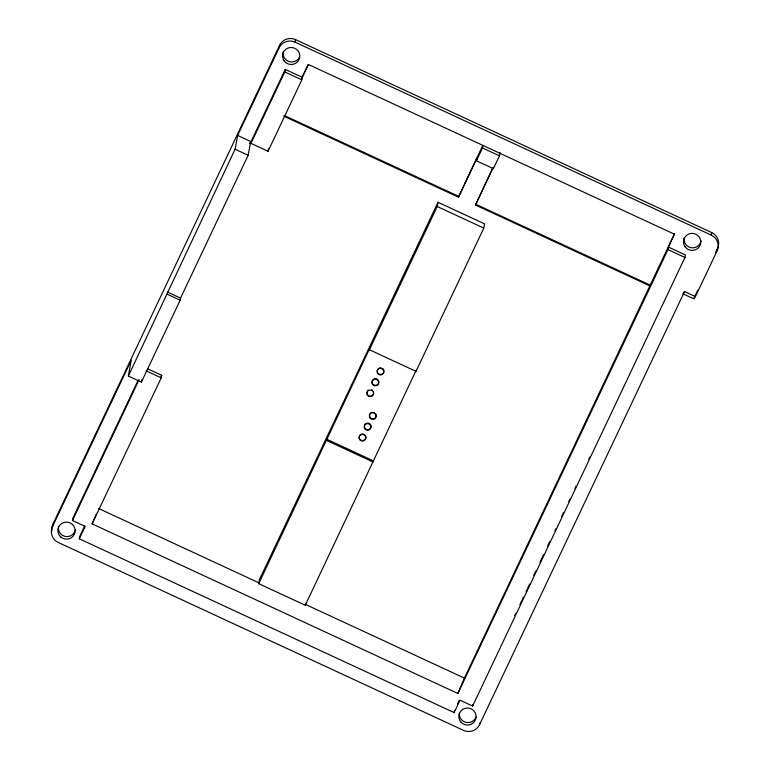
<?xml version="1.0" encoding="UTF-8"?>
<svg xmlns="http://www.w3.org/2000/svg" width="770" height="770" viewBox="0 0 770 770"><rect width="100%" height="100%" fill="white"/><g stroke="black" fill="none" stroke-linecap="round" stroke-linejoin="round"><path stroke-width="1.16" d="M695.425 296.604L684.54 291.561L479.517 724.734A12.012 11.819 10.5 0 1 463.569 730.384L58.27 542.465A12.012 11.819 10.5 0 1 52.447 526.728L52.918 524.197L279.597 45.266A12.012 11.819 10.5 0 1 295.545 39.616L711.73 232.578A12.012 11.819 10.5 0 1 717.553 248.315L717.082 250.847L695.425 296.604L693.674 298.779L682.788 293.726M96.317 514.004L92.111 523.879L457.881 693.472L464.425 678.11L674.664 233.397L668.437 247.074L685.416 254.937L684.953 257.478L472.636 706.051L460.008 700.19L454.136 712.596L79.31 538.808L85.181 526.41L72.467 520.52L72.938 517.979L138.128 380.255M79.31 538.808L79.782 536.276L84.671 525.939M279.597 45.266L279.135 47.798L237.641 135.453L250.702 141.516L248.152 155.28L180.546 298.106L180.161 300.213L141.401 382.103L128.34 376.049L131.275 360.168L52.447 526.728M141.401 382.103L141.815 379.831M128.34 376.049L235.091 149.226L237.641 135.453M92.111 523.879L161.228 377.849L161.7 375.317L147.551 368.753M250.982 143.355L251.453 140.823L285.256 69.406L302.321 77.318L301.85 79.849L268.047 151.267L250.982 143.355L284.784 71.937L285.256 69.406M268.047 151.267L268.518 148.735M279.135 47.798A12.012 11.819 10.5 0 1 295.074 42.148L295.545 39.616M258.71 583.67L259.49 579.444L438.005 202.279L484.58 223.877L483.801 228.103L416.002 371.352L369.417 349.753L369.639 348.579L258.71 583.67L305.286 605.259L415.704 371.256M305.286 605.259L305.68 603.151M369.417 349.753L437.225 206.504L438.005 202.279M416.002 371.352L416.214 370.168M283.899 116.232L458.468 197.168L482.607 145.665M500.096 152.46L499.47 155.838L493.397 168.659L476.418 160.795L476.89 158.254L458.468 197.168M476.418 160.795L482.492 147.965L482.963 145.434M650.024 285.978L475.446 205.041L492.444 168.63M454.136 712.596L454.454 710.903M472.636 706.051L472.944 704.357M479.517 724.734L479.825 723.049M457.881 693.472L667.975 249.605L668.437 247.074M717.082 250.847A12.012 11.819 10.5 0 0 711.259 235.11L711.73 232.578M249.672 143.682L250.702 141.516M72.467 520.52L139.197 379.533M301.407 78.733L308.038 64.728M302.321 77.318L308.395 64.487L674.51 234.244M160.67 377.483L161.7 375.317M475.446 205.041L493.358 167.215M457.544 703.857L459.016 700.758M514.745 615.538L515.775 613.363M519.885 604.681L523.485 597.077M526.054 591.639L529.654 584.035M533.764 575.354L535.824 571.003M539.934 562.321L543.533 554.718M547.643 546.026L549.703 541.676M554.843 530.819L555.873 528.644M561.523 516.699L563.582 512.358M568.722 501.491L569.752 499.326M574.892 488.459L575.922 486.284M588.771 459.132L589.801 456.966M693.674 298.779L697.736 290.184M715.523 252.608L717.553 248.315M683.375 293.004L684.54 291.561M295.074 42.148L711.259 235.11M482.492 147.965L499.47 155.838M284.784 71.937L301.85 79.849M667.975 249.605L684.953 257.478M284.053 115.385L458.631 196.331M475.61 204.194L650.178 285.141M437.225 206.504L483.801 228.103M235.091 149.226L248.152 155.28M167.485 292.051L180.546 298.106M167.1 294.159L180.161 300.213M326.73 439.227L373.306 460.826M326.509 440.411L373.094 462.01M145.992 370.784L161.228 377.849M98.647 508.518L258.681 582.717M305.488 604.421L464.425 678.11M51.937 530.982A12.012 11.819 10.5 0 1 52.918 524.197M75.46 529.837A8.643 8.508 10.5 0 1 65.286 536.449A8.643 8.508 10.5 0 1 58.52 526.382M476.062 716.966A8.643 8.508 10.5 0 1 459.324 713.222M299.482 57.086A8.643 8.508 10.5 0 1 283.139 51.937M701.114 240.866A8.643 8.508 10.5 0 1 691.104 247.728A8.643 8.508 10.5 0 1 684.087 237.834M383.883 371.727A3.359 3.311 10.5 0 1 378.773 373.922A3.359 3.311 10.5 0 1 378.647 368.416M379.427 368.022A3.359 3.311 10.5 0 1 381.16 367.887M382.738 368.618A3.359 3.311 10.5 0 1 383.922 370.87M378.186 380.111A3.359 3.311 10.5 0 1 377.367 384.721A3.359 3.311 10.5 0 1 372.69 383.883A3.359 3.311 10.5 0 1 373.508 379.283M374.287 378.888A3.359 3.311 10.5 0 1 376.02 378.744M376.857 379.004A3.359 3.311 10.5 0 1 377.589 379.475M373.45 391.728A3.359 3.311 10.5 0 1 371.737 395.857A3.359 3.311 10.5 0 1 367.396 394.519A3.359 3.311 10.5 0 1 368.349 390.149M371.698 389.861A3.359 3.311 10.5 0 1 372.439 390.323M376.203 415.579A3.359 3.311 10.5 0 1 373.103 418.832A3.359 3.311 10.5 0 1 369.523 416.05A3.359 3.311 10.5 0 1 371.997 412.316M373.739 412.345A3.359 3.311 10.5 0 1 374.547 412.682M375.77 413.914A3.359 3.311 10.5 0 1 376.097 414.722M369.86 423.866A3.359 3.311 10.5 0 1 369.629 429.111A3.359 3.311 10.5 0 1 364.547 427.504A3.359 3.311 10.5 0 1 367.406 423.086M368.281 423.134A3.359 3.311 10.5 0 1 369.119 423.394M364.72 434.723A3.359 3.311 10.5 0 1 363.979 440.257A3.359 3.311 10.5 0 1 359.195 437.235A3.359 3.311 10.5 0 1 363.979 434.261M685.059 246.737A8.643 8.508 10.5 0 0 699.969 245.524A8.643 8.508 10.5 0 0 691.364 233.406A8.643 8.508 10.5 0 0 685.059 246.737M284.111 60.84A8.643 8.508 10.5 0 0 299.02 59.617A8.643 8.508 10.5 0 0 290.415 47.509A8.643 8.508 10.5 0 0 284.111 60.84M60.801 536.998A8.643 8.508 10.5 0 0 74.988 532.378A8.643 8.508 10.5 0 0 63.756 522.56A8.643 8.508 10.5 0 0 60.801 536.998M460.855 721.981A8.643 8.508 10.5 0 0 475.591 719.498A8.643 8.508 10.5 0 0 465.966 708.159A8.643 8.508 10.5 0 0 460.855 721.981M377.733 373.537A3.359 3.311 10.5 0 0 383.527 373.055A3.359 3.311 10.5 0 0 380.188 368.349A3.359 3.311 10.5 0 0 377.733 373.537M372.593 384.394A3.359 3.311 10.5 0 0 378.388 383.922A3.359 3.311 10.5 0 0 375.048 379.206A3.359 3.311 10.5 0 0 372.593 384.394M367.463 395.27A3.359 3.311 10.5 0 0 373.257 394.769A3.359 3.311 10.5 0 0 369.889 390.072A3.359 3.311 10.5 0 0 367.463 395.27M370.351 418.341A3.359 3.311 10.5 0 0 375.981 416.936A3.359 3.311 10.5 0 0 371.91 412.826A3.359 3.311 10.5 0 0 370.351 418.341M364.855 428.784A3.359 3.311 10.5 0 0 370.649 428.303A3.359 3.311 10.5 0 0 367.309 423.596A3.359 3.311 10.5 0 0 364.855 428.784M359.715 439.641A3.359 3.311 10.5 0 0 365.509 439.169A3.359 3.311 10.5 0 0 362.169 434.453A3.359 3.311 10.5 0 0 359.715 439.641"/></g></svg>
